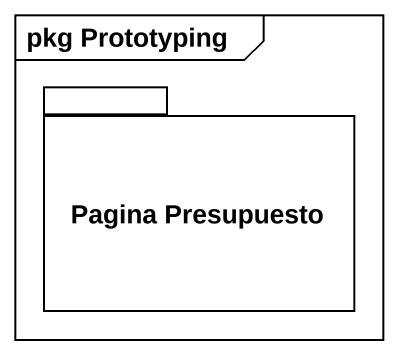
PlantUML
@startuml
mainframe pkg Prototyping
package "Pagina Presupuesto" as Pagina_Presupuesto {
}
@enduml
